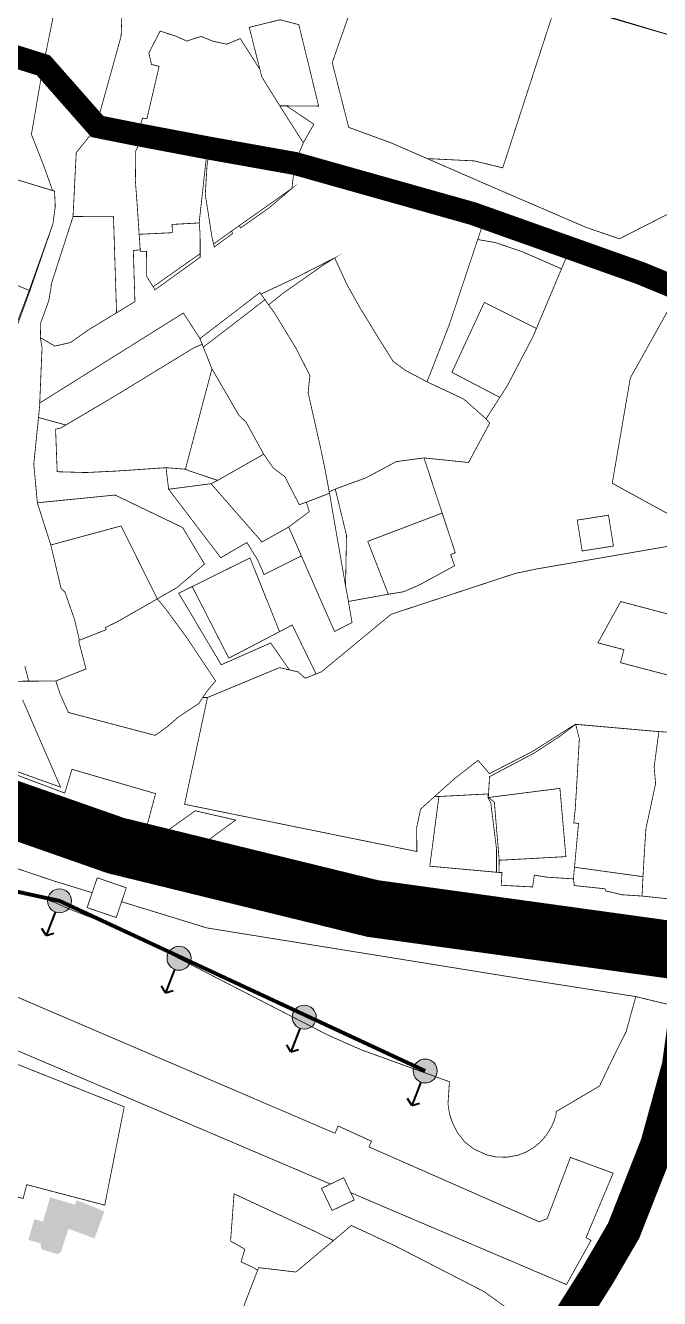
# Model space of a CAD drawing. Header units: millimetres. Extents: x 21689 to 31331, y 37531 to 43751.
# Drawn here: x 28305.7 to 28470.9, y 42539.3 to 42871 of the extents above; entities that cross this region are included whole.
import ezdxf

# ---------------------------------------------------------------- set-up
doc = ezdxf.new("R2010")
doc.units = ezdxf.units.MM
doc.linetypes.add('DASHEDX2', pattern=[1.5, 1, -0.5])
doc.linetypes.add('МЕЖА', pattern=[4, 1, -1, 1, -1])
for name, color, linetype, lineweight in [('0 . 11 - границы ДМ проект', 10, 'МЕЖА', 0), ('0.15 - Видовые раскрытия', 22, 'Continuous', 9), ('CONTUR', 150, 'Continuous', 9)]:
    doc.layers.add(name, color=color, linetype=linetype, lineweight=lineweight)
doc.layers.add('00 Дороги', color=252, linetype='Continuous', lineweight=9, transparency=0.2)
doc.layers.add('24. ценная дореволюц постройка', color=192, linetype='Continuous', lineweight=13, transparency=0.4)
doc.linetypes.add('474_2', pattern='A,1,-0.5,[222,geobl2.shx,S=0.1,R=0,X=0,Y=0],-0.5,3', length=5)

# ---------------------------------------------------------------- blocks, each defined once
blk = doc.blocks.new('участки все')
at = {"layer": 'CONTUR', "const_width": 0.2}
for points in [[(5576.18, 5270.94), (5605.01, 5269.22), (5600.56, 5206.25), (5590.48, 5202.44), (5593.1, 5224.29), (5585.29, 5226.64), (5562.69, 5233.43), (5575.47, 5268.95), (5576.18, 5270.94)], [(5506.82, 5241.58), (5510.17, 5240.89), (5513.51, 5248.45), (5530.6, 5243.25), (5533.56, 5242.49), (5533.29, 5241.5), (5540.24, 5239.88), (5550.38, 5236.83), (5557.38, 5234.77), (5543.34, 5191.56), (5535.88, 5193.37), (5523.64, 5193.97), (5514.43, 5197.99), (5503.19, 5202.11), (5498.9, 5218.98), (5506.82, 5241.58)], [(5586.62, 5179.64), (5587.93, 5185.04), (5588.05, 5185.01), (5593.1, 5224.29), (5586.36, 5226.28), (5557.38, 5234.77), (5543.34, 5191.56), (5535.88, 5193.37), (5523.64, 5193.97), (5541.25, 5186.3), (5565, 5176.07), (5573.75, 5173.06), (5586.62, 5179.64)], [(5480.55, 5215.25), (5485.23, 5207.71), (5486.98, 5207.71), (5495.36, 5207.64), (5490.2, 5228.87), (5485.3, 5230.15), (5477.28, 5228.17), (5480.55, 5215.25)], [(5454.06, 5227.2), (5458.04, 5225.91), (5461, 5224.6), (5464.71, 5225.81), (5467.8, 5224.57), (5471.39, 5223.78), (5474.94, 5225.25), (5480.04, 5217.24), (5480.55, 5215.25), (5485.23, 5207.71), (5491.38, 5198.09), (5489.15, 5192.71), (5466.96, 5196.67), (5449.08, 5198.94), (5448.16, 5200.23), (5449.47, 5204.52), (5450.61, 5204.36), (5453.79, 5218), (5451.8, 5218.5), (5451.12, 5221.51), (5454.06, 5227.2)], [(5486.98, 5207.71), (5494.11, 5202.93), (5491.38, 5198.09), (5487.28, 5204.5), (5485.23, 5207.71), (5486.98, 5207.71)], [(5447.61, 5188.08), (5447.71, 5195.93), (5449.08, 5198.94), (5448.16, 5200.23), (5437.7, 5202.31), (5432.19, 5195.54), (5431.36, 5178.87), (5441.9, 5178.85), (5442.7, 5153.79), (5447.49, 5156.71), (5447.07, 5169.99), (5448.87, 5170.19), (5447.98, 5183.2), (5447.61, 5188.08)], [(5447.61, 5188.08), (5447.71, 5195.93), (5449.08, 5198.94), (5466.37, 5196.75), (5464.22, 5177.2), (5457.17, 5176.81), (5457.26, 5174.66), (5448.59, 5174.24), (5447.98, 5183.2), (5447.61, 5188.08)], [(5489.15, 5192.71), (5466.96, 5196.67), (5466.28, 5192.19), (5465.82, 5184.55), (5466.65, 5179.36), (5467.49, 5173.93), (5467.99, 5171.71), (5472.67, 5175.09), (5474.7, 5176.5), (5488.4, 5186.2), (5489.15, 5192.71)], [(5412.03, 5190.26), (5416.53, 5188.53), (5426.53, 5185.49), (5426.72, 5181.51), (5426.12, 5176.96), (5419.95, 5159.64), (5411.68, 5162.97), (5406.55, 5165.19), (5402.86, 5166.58), (5412.03, 5190.26)], [(5488.4, 5186.2), (5474.7, 5176.5), (5475.04, 5175.92), (5482.38, 5181.08), (5488.4, 5186.2)], [(5431.36, 5178.87), (5430.18, 5175.19), (5425.68, 5161.22), (5425.62, 5160.24), (5425.02, 5156.9), (5422.94, 5151.15), (5422.85, 5147.31), (5426.64, 5145.1), (5430.73, 5146.05), (5435.24, 5149.25), (5438.15, 5151.02), (5442.7, 5153.79), (5441.9, 5178.85), (5431.36, 5178.87)], [(5464.22, 5177.2), (5457.17, 5176.81), (5457.26, 5174.66), (5448.59, 5174.24), (5448.87, 5170.19), (5448.9, 5169.78), (5450.5, 5169.81), (5450.57, 5163.24), (5452.23, 5160.57), (5464.49, 5169.2), (5464.47, 5174.49), (5464.22, 5177.2)], [(5538.19, 5176.98), (5560.58, 5169.82), (5558.65, 5165.24), (5548.31, 5169.75), (5541.45, 5172.07), (5536.82, 5172.88), (5538.19, 5176.98)], [(5472.67, 5175.09), (5467.99, 5171.71), (5468.17, 5170.94), (5472.95, 5174.45), (5472.67, 5175.09)], [(5538.99, 5126.14), (5533.14, 5131.32), (5523.61, 5135.79), (5529.52, 5150.97), (5536.82, 5172.88), (5541.45, 5172.07), (5548.31, 5169.75), (5558.65, 5165.24), (5552.12, 5149.71), (5538.53, 5156.48), (5530.09, 5138.27), (5542.57, 5131.74), (5538.99, 5126.14)], [(5464.49, 5169.2), (5452.23, 5160.57), (5452.72, 5159.77), (5464.5, 5168.26), (5464.49, 5169.2)], [(5482.32, 5155.86), (5486.06, 5158.86), (5496.5, 5166.18), (5499.54, 5168.09), (5489, 5162.72), (5480.33, 5158.66), (5481.38, 5157.18), (5482.32, 5155.86)], [(5398.58, 5168.19), (5402.86, 5166.58), (5406.55, 5165.19), (5411.69, 5162.97), (5419.95, 5159.64), (5415.37, 5147.49), (5414.02, 5148.04), (5407.65, 5150.71), (5404.06, 5152.21), (5405.34, 5155.57), (5403.22, 5156.46), (5403.59, 5157.51), (5395.96, 5160.46), (5398.58, 5168.19)], [(5538.99, 5126.14), (5533.14, 5131.32), (5523.61, 5135.79), (5518.04, 5138.74), (5514.76, 5141.15), (5510.59, 5147.79), (5506.09, 5155.17), (5502.72, 5161.18), (5499.54, 5168.09), (5496.5, 5166.18), (5486.06, 5158.86), (5482.32, 5155.86), (5483.91, 5153.65), (5489.48, 5144.51), (5493.08, 5137.41), (5492.62, 5132.96), (5495.86, 5118.59), (5497.06, 5112.82), (5498.11, 5107.13), (5499.7, 5107.85), (5507.81, 5110.83), (5515.59, 5115), (5522.81, 5115.97), (5534.42, 5114.77), (5539.94, 5125.01), (5538.99, 5126.14)], [(5465.31, 5144.84), (5481.38, 5157.18), (5480.05, 5159.05), (5464.44, 5147.07), (5465.31, 5144.84)], [(5465.31, 5144.84), (5481.38, 5157.18), (5483.91, 5153.65), (5489.48, 5144.51), (5493.08, 5137.41), (5492.62, 5132.96), (5495.86, 5118.59), (5497.06, 5112.82), (5498.19, 5106.76), (5492.16, 5104.42), (5490.32, 5103.77), (5486.55, 5111.09), (5483.59, 5113.27), (5481.05, 5116.93), (5476.45, 5125.29), (5474.58, 5127.08), (5467.56, 5139.17), (5465.31, 5144.84)], [(5552.12, 5149.71), (5538.53, 5156.48), (5530.09, 5138.27), (5542.57, 5131.74), (5544.57, 5134.85), (5551.2, 5147.54), (5552.12, 5149.71)], [(5588.4, 5158.03), (5597.63, 5153.1), (5615.38, 5143.59), (5631.33, 5135.06), (5636.87, 5129.21), (5663.07, 5101.59), (5661.66, 5092.88), (5612.77, 5097.56), (5588.55, 5099.8), (5588.56, 5100.21), (5584.15, 5102.63), (5571.87, 5109.36), (5576.59, 5136.84), (5579.16, 5141.4), (5585.96, 5153.61), (5588.4, 5158.03)], [(5464.07, 5147.68), (5464.44, 5147.07), (5465.01, 5145.59), (5462.84, 5144.66), (5441.88, 5131.86), (5429.47, 5124.54), (5422.36, 5126.5), (5422.64, 5129.3), (5422.69, 5130.28), (5460.09, 5153.72), (5464.07, 5147.68)], [(5426.81, 5123.45), (5427.23, 5112.37), (5427.84, 5112.35), (5434.66, 5112.15), (5442.67, 5112.54), (5455.59, 5113.42), (5460.64, 5113.02), (5467.56, 5139.17), (5465.31, 5144.84), (5465.01, 5145.59), (5462.84, 5144.66), (5441.88, 5131.86), (5428.16, 5123.76), (5426.81, 5123.45)], [(5481.05, 5116.93), (5476.45, 5125.29), (5474.58, 5127.08), (5467.56, 5139.17), (5460.64, 5113.02), (5461.41, 5112.67), (5469.03, 5110.11), (5481.05, 5116.93)], [(5467.32, 5109.24), (5469.03, 5110.11), (5481.05, 5116.93), (5483.59, 5113.27), (5486.55, 5111.09), (5490.32, 5103.77), (5492.16, 5104.42), (5492.93, 5101.96), (5487.56, 5097.95), (5480.6, 5094.06), (5467.32, 5109.24)], [(5522.81, 5115.97), (5515.59, 5115), (5507.81, 5110.83), (5499.7, 5107.85), (5502.62, 5095.78), (5502.38, 5082.62), (5503.13, 5078.56), (5513.52, 5080.44), (5508.16, 5094.22), (5527.56, 5101.59), (5522.81, 5115.97)], [(5460.64, 5113.02), (5455.59, 5113.42), (5456.27, 5107.8), (5467.32, 5109.24), (5469.03, 5110.11), (5461.41, 5112.67), (5460.64, 5113.02)], [(5481.14, 5085.57), (5479.44, 5089.44), (5476.66, 5093.92), (5469.86, 5089.95), (5456.27, 5107.8), (5467.32, 5109.24), (5480.6, 5094.06), (5487.56, 5097.95), (5490.86, 5090.44), (5483.16, 5086.58), (5481.14, 5085.57)], [(5422.06, 5104.27), (5425.57, 5093.27), (5443.88, 5098.24), (5453.32, 5079.23), (5458.41, 5082.15), (5465.61, 5088.3), (5459.95, 5097.8), (5442.31, 5106.29), (5422.06, 5104.27)], [(5498.19, 5106.76), (5492.16, 5104.42), (5492.93, 5101.96), (5487.56, 5097.95), (5498.49, 5073.02), (5499.53, 5070.75), (5504.06, 5073.07), (5503.15, 5078.39), (5503.13, 5078.56), (5502.38, 5082.62), (5500.44, 5093.7), (5498.19, 5106.76)], [(5513.52, 5080.44), (5508.16, 5094.22), (5527.56, 5101.59), (5528.71, 5098.13), (5530.97, 5091.24), (5529.76, 5090.78), (5530.79, 5087.86), (5521.58, 5082.85), (5517.51, 5081.09), (5513.52, 5080.44)], [(5562.75, 5099.75), (5570.89, 5101.04), (5572.18, 5092.99), (5564.04, 5091.71), (5562.75, 5099.75)], [(5453.32, 5079.23), (5442.9, 5073.27), (5439.79, 5071.76), (5440.01, 5071.21), (5433.01, 5068.45), (5431.78, 5073.76), (5429.26, 5081), (5428.25, 5081.94), (5425.57, 5093.27), (5443.88, 5098.24), (5453.32, 5079.23)], [(5471.95, 5063.78), (5462.42, 5082.44), (5477.47, 5089.9), (5485.17, 5070.69), (5471.95, 5063.78)], [(5453.32, 5079.23), (5455.64, 5076.42), (5461.14, 5068.92), (5468.51, 5057.86), (5466.16, 5055.03), (5464.15, 5051.98), (5458.72, 5048.37), (5455.96, 5045.96), (5452.79, 5043.65), (5430.15, 5049.62), (5428, 5054.42), (5426.88, 5057.83), (5434.75, 5060.97), (5432.84, 5068.2), (5433.01, 5068.45), (5440.01, 5071.21), (5439.79, 5071.76), (5442.9, 5073.27), (5453.32, 5079.23)], [(5488.48, 5072.42), (5494.69, 5059.67), (5491.87, 5058.56), (5489.98, 5060.22), (5487.74, 5060.72), (5482.87, 5067.74), (5469.97, 5062.06), (5458.9, 5080.7), (5462.42, 5082.44), (5471.95, 5063.78), (5488.48, 5072.42)], [(5574.07, 5078.53), (5607.48, 5069.74), (5605.86, 5057.86), (5589.81, 5062.07), (5588.92, 5058.7), (5574.02, 5062.61), (5574.91, 5065.99), (5568.14, 5067.77), (5574.07, 5078.53)], [(5561.76, 5006.27), (5561.94, 5008.27), (5562.18, 5010.91), (5563.09, 5020.71), (5561.85, 5020.85), (5562.24, 5024.58), (5562.73, 5032.83), (5563.29, 5042.77), (5562.34, 5046.55), (5558.38, 5043.53), (5551.62, 5039.1), (5545.28, 5035.74), (5539.89, 5032.89), (5539.59, 5027.47), (5544.19, 5028.05), (5553.52, 5029.25), (5554.49, 5029.36), (5558.24, 5029.85), (5559.79, 5012.06), (5542.42, 5011.11), (5542.35, 5007.9), (5543.13, 5007.91), (5542.95, 5004.6), (5546.71, 5004.39), (5551.12, 5004.16), (5551.44, 5006.39), (5551.56, 5007.23), (5552.91, 5007.01), (5554.97, 5006.69), (5561.76, 5006.27)], [(5562.04, 5009.3), (5579.89, 5006.83), (5579.95, 5008.04), (5580.29, 5013.88), (5580.65, 5019.38), (5581.29, 5022.31), (5583.17, 5031.09), (5582.79, 5035.45), (5584.02, 5044.64), (5562.34, 5046.55), (5563.29, 5042.77), (5562.73, 5032.83), (5562.24, 5024.58), (5561.85, 5020.85), (5563.09, 5020.71), (5562.18, 5010.91), (5562.04, 5009.3)], [(5541.16, 5026.24), (5539.59, 5027.47), (5544.19, 5028.05), (5553.52, 5029.25), (5554.49, 5029.36), (5558.24, 5029.85), (5559.79, 5012.06), (5542.42, 5011.11), (5541.35, 5023.84), (5541.16, 5026.24)], [(5526.7, 5027.73), (5539.48, 5028.4), (5539.48, 5027.36), (5540.23, 5026.05), (5541.7, 5014.09), (5541.7, 5008.56), (5541.7, 5007.99), (5524.33, 5009.57), (5526.7, 5027.73)], [(5437.67, 5006.54), (5445.24, 5003.95), (5444.01, 5000.31), (5442.61, 4996.19), (5435.04, 4998.77), (5436.35, 5002.66), (5437.67, 5006.54)], [(5579.62, 5001.79), (5574.48, 5002.12), (5570.12, 5003.12), (5569.98, 5003.68), (5561.97, 5004.52), (5561.76, 5006.27), (5561.94, 5008.27), (5562.04, 5009.3), (5579.89, 5006.83), (5579.62, 5001.79)], [(5333.71, 4946.05), (5418.35, 4922.97), (5419.3, 4926.58), (5439.62, 4921.24), (5444.7, 4946.86), (5392.76, 4967.53), (5395.76, 4975.11), (5361.68, 4984.97), (5356.72, 4969.76), (5343.18, 4973.36), (5333.71, 4946.05)], [(5393.98, 4984.21), (5399.51, 4981.79), (5399.91, 4982.71), (5499.63, 4939.96), (5500.45, 4941.86), (5509.13, 4937.89), (5508.47, 4936.42), (5552.83, 4916.9), (5554.91, 4917.72), (5560.97, 4933.68), (5572.1, 4929.57), (5565.03, 4912.75), (5566.34, 4912.05), (5559.94, 4900.53), (5503.74, 4924.48), (5501.89, 4928.36), (5498.45, 4926.73), (5394.19, 4971.16), (5395.76, 4975.11), (5390.26, 4976.71), (5392.96, 4983.84), (5393.98, 4984.21)], [(5496.11, 4925.62), (5501.89, 4928.36), (5504.64, 4922.6), (5498.87, 4919.84), (5496.11, 4925.62)], [(5473.32, 4924.18), (5494.78, 4914.21), (5499.22, 4912.01), (5489.45, 4903.8), (5479.72, 4904.95), (5479.44, 4904.22), (5478.45, 4904.93), (5475.15, 4906.45), (5476.13, 4909.77), (5472.41, 4911.87), (5473.32, 4924.18)], [(5479.72, 4904.95), (5489.45, 4903.8), (5503.89, 4915.94), (5515.1, 4910.72), (5538.47, 4898.7), (5544.28, 4894.53), (5534.62, 4868.37), (5490.63, 4854.11), (5462.42, 4861.14), (5463.76, 4864.38), (5468.47, 4875.77), (5479.72, 4904.95)]]:
    blk.add_lwpolyline(points, close=True, dxfattribs=at)
for points in [[(5415.6, 5147.16), (5420.12, 5159.51), (5426.12, 5176.96), (5426.73, 5181.51), (5426.54, 5185.49), (5426.03, 5185.65), (5423.67, 5192.25), (5420.51, 5200.28), (5423.49, 5217.59), (5426.61, 5233.07)], [(5444.39, 5239.38), (5443.89, 5225.87), (5437.17, 5201.68), (5433.55, 5197.2), (5432.19, 5195.54), (5431.36, 5178.87), (5430.18, 5175.19), (5425.68, 5161.22), (5425.62, 5160.24), (5425.02, 5156.9), (5422.94, 5151.15), (5422.85, 5147.31), (5423.28, 5144.64), (5422.64, 5129.3), (5421.13, 5114.35), (5422.06, 5104.27), (5425.57, 5093.27), (5428.24, 5081.93), (5429.26, 5081), (5431.78, 5073.76), (5433.01, 5068.45), (5432.84, 5068.2), (5434.75, 5060.97), (5426.88, 5057.83), (5419.82, 5057.78), (5418.8, 5061.7)], [(5416.53, 5188.53), (5426.03, 5185.65), (5423.67, 5192.25), (5420.51, 5200.28), (5423.49, 5217.59), (5423.63, 5218.28), (5398.41, 5226.17)], [(5284.97, 5073.87), (5422.55, 5025.75), (5440.45, 5021.25), (5438.3, 5012.45), (5454.81, 5007.71), (5473.73, 5021.59), (5463.22, 5024), (5448.96, 5013.86), (5452.87, 5028.48), (5431.08, 5034.81), (5429.2, 5028.62), (5378.72, 5047.63)], [(5411.03, 5036.27), (5428.09, 5030.18), (5418.22, 5052.93)], [(5416.32, 5057.76), (5426.88, 5057.83), (5428, 5054.42), (5430.15, 5049.62), (5452.79, 5043.65), (5455.96, 5045.96), (5458.72, 5048.37), (5464.15, 5051.98), (5465.16, 5053.52), (5466.4, 5053.53), (5460.42, 5025.7), (5520.96, 5013.39), (5520.91, 5019.67), (5521.93, 5024.43), (5525.55, 5027.7), (5526.7, 5027.73), (5524.33, 5009.57), (5541.7, 5007.99), (5543.13, 5007.91), (5542.95, 5004.6), (5551.12, 5004.16), (5551.56, 5007.23), (5554.97, 5006.69), (5561.76, 5006.27), (5561.97, 5004.52), (5569.98, 5003.68), (5570.12, 5003.12), (5574.48, 5002.12), (5579.62, 5001.79), (5603.84, 4999.21)], [(5599.98, 4970.3), (5577.95, 4975.59), (5549.45, 4980.05), (5502.31, 4987.66), (5489.48, 4989.73), (5466.28, 4993.47), (5444.01, 5000.31), (5445.24, 5003.95), (5437.67, 5006.54), (5436.35, 5002.66), (5426.34, 5005.73), (5416.49, 5009.06)], [(5588.92, 5058.7), (5574.02, 5062.61), (5574.91, 5065.99), (5568.14, 5067.77), (5574.07, 5078.53), (5607.48, 5069.74)], [(5587.95, 5093.19), (5552.26, 5087.04), (5546.67, 5085.88), (5514.25, 5075.22), (5496.08, 5060.21), (5491.87, 5058.56), (5489.98, 5060.22), (5485.17, 5061.31), (5466.4, 5053.53), (5466.4, 5053.53), (5460.42, 5025.7), (5520.96, 5013.39), (5520.91, 5019.67), (5521.93, 5024.43), (5527.25, 5029.24), (5530.94, 5032.51), (5536.91, 5037.16), (5539.87, 5033.68), (5551.12, 5039.49), (5562.24, 5046.54), (5583.95, 5044.64), (5601.9, 5043.57)], [(5418.8, 5061.7), (5419.82, 5057.78), (5416.32, 5057.76)], [(5418.22, 5052.93), (5428.09, 5030.18), (5411.03, 5036.27)], [(5416.49, 5009.06), (5426.34, 5005.73), (5436.35, 5002.66), (5435.04, 4998.77), (5442.61, 4996.19), (5444.01, 5000.31), (5466.28, 4993.47), (5489.48, 4989.73), (5502.31, 4987.66), (5549.45, 4980.05), (5577.95, 4975.59), (5577.86, 4975.07), (5575.49, 4966.43), (5572.42, 4960.3), (5570.59, 4956.52), (5568.56, 4952.28), (5557.29, 4945.63), (5557.2, 4944.72), (5556.73, 4943.24), (5556.04, 4941.64), (5554.53, 4939.25), (5553.07, 4937.61), (5551.35, 4936.2), (5549.41, 4935.07), (5547.32, 4934.26), (5544.37, 4933.72), (5541.45, 4933.81), (5539.2, 4934.32), (5535.86, 4935.82), (5533.41, 4937.75), (5531.53, 4940.14), (5530.26, 4942.61), (5529.45, 4945.02), (5529.07, 4947.65), (5529.45, 4953.4), (5506.52, 4961.69), (5497.73, 4965.58), (5444.75, 4992.82), (5430.05, 4998.54), (5426.71, 5000.07), (5418.03, 5003.11)]]:
    blk.add_lwpolyline(points, dxfattribs=at)
blk = doc.blocks.new('трасса вид раскр')
at = {"layer": '0.15 - Видовые раскрытия', "transparency": 33554687}
h = blk.add_hatch(color=256, dxfattribs=at)
h.dxf.hatch_style = 1
h.paths.add_polyline_path([(-2.77, -1.43, 1), (2.77, 1.43, 1)])
at = {"layer": '0.15 - Видовые раскрытия', "lineweight": 40}
for p, q in [((1.42, -2.78), (4.42, -8.62)), ((4.42, -8.62), (2.35, -8.22)), ((4.42, -8.62), (5.3, -6.7))]:
    blk.add_line(p, q, dxfattribs=at)
at = {"layer": '0.15 - Видовые раскрытия'}
blk.add_circle((0, 0), 3.12, dxfattribs=at)
blk = doc.blocks.new('стрелка вид улицы')
at = {"layer": '0.15 - Видовые раскрытия', "linetype": '474_2'}
h = blk.add_hatch(color=256, dxfattribs=at)
h.dxf.hatch_style = 1
h.paths.add_polyline_path([(-23.36, -2.99), (-23.36, 2.99), (-26.54, 0)])
at = {"layer": '0.15 - Видовые раскрытия', "const_width": 0.2}
blk.add_lwpolyline([(-23.36, -2.99), (-23.36, 2.99), (-26.54, 0), (-23.36, -2.99)], dxfattribs=at)
at = {"layer": '0.15 - Видовые раскрытия', "linetype": '474_2', "const_width": 1}
blk.add_lwpolyline([(-23.36, 0), (0, 0)], dxfattribs=at)

msp = doc.modelspace()

# ---------------------------------------------------------------- hatches: boundary and pattern name
at = {"layer": '24. ценная дореволюц постройка'}
h = msp.add_hatch(color=192, dxfattribs=at)
h.dxf.hatch_style = 1
h.paths.add_polyline_path([(28323.71, 42554.93), (28326.31, 42561.98), (28319.07, 42564.86), (28318.61, 42563.71), (28312.13, 42565.62), (28310.26, 42559.29), (28308.05, 42559.94), (28306.46, 42554.56), (28309.81, 42553.57), (28309.62, 42552.91), (28310.05, 42552.03), (28314.08, 42550.84), (28314.92, 42551.35), (28316.93, 42557.43)])

# ---------------------------------------------------------------- linework, layer by layer
at = {"layer": '0 . 11 - границы ДМ проект', "color": 7, "linetype": 'DASHEDX2', "lineweight": 100, "ltscale": 9, "transparency": 33554687, "const_width": 6, "flags": 128}
msp.add_lwpolyline([(22946.73, 37638.63), (22902.58, 38352.1), (23040.31, 38403.75), (23117.29, 38401.21), (23331.14, 38342.16), (23767.92, 38429.68), (23839.74, 38479.18), (23935.86, 38610.42), (23988.4, 38646.95), (24015.49, 38690.25), (24098.85, 38777.82), (24145.03, 38828.88), (24135.93, 38857.75), (24309.79, 39159.02), (24384.58, 39142.81), (24479.69, 39275.04), (24546.54, 39209.37), (24750.01, 39350.13), (25003.88, 39639.8), (25413.16, 40107.12), (25363.28, 40286.2), (24989.23, 40491.14), (25395.28, 40838.84), (25660.56, 41058.12), (25845.24, 41208.92), (25792.92, 41266.23), (25888.27, 41383.12), (26058.63, 41521.65), (26092.2, 41658.69), (26130.83, 41752.53), (26159.07, 41742.27), (26300.9, 42104.41), (26325.34, 42112.11), (26524.48, 42049.12), (26659.52, 41994.11), (26661.3, 41997.38), (26646.24, 42050.67), (26706.46, 42026.98), (26859.65, 41970.83), (27006.59, 41919.76), (27172.98, 41911.41), (27384.06, 41951.12), (27369.53, 42033.59), (27673.24, 42086.3), (27976.36, 41979.69), (28033.35, 41963.23), (28102.86, 41962.56), (28159.54, 41928.27), (28328.6, 41835.14), (28499.53, 41807.33), (28720.17, 41761.45), (29052.46, 41622.84), (29045.52, 41606.09), (29058.02, 41600.92), (29065.19, 41619.05), (29089.18, 41611.33), (29476.61, 41567.37), (29694.11, 41552.14), (29707.83, 41609), (29818.28, 41584.5), (29941.9, 41545.71), (30079.67, 41531.57), (30099.06, 41598.9), (30133.54, 41631.15), (30187.93, 41657.25), (30321.66, 41749.67), (30401.38, 41749.67), (30509.19, 41676.74), (30617.63, 41749.67), (30608.36, 41787.7), (30599.77, 41907.5), (30613.25, 41930.65), (30611.36, 41954.39), (30596.2, 41953.51), (30593.67, 42010.25), (30597.05, 42063.37), (30605.38, 42235.81), (30665.45, 42236.17), (30657.33, 42284.13), (30610.32, 42363.4), (30625.51, 42373.52), (30633.15, 42373.02), (30649.52, 42377.68), (30654.81, 42423.45), (30716.03, 42430.23), (30760.54, 42567.65), (30765.8, 42586.36), (30791.95, 42710.49), (30846.37, 42699.4), (30866.74, 42759.78), (30939.13, 42753.23), (31030.96, 42735.49), (31057.16, 42750.28), (31131.35, 42919.39), (31178.71, 43049.99), (31223.9, 43155.77), (31261.16, 43239.22), (31200.23, 43266.25), (31159.04, 43264.62), (31092.9, 43324.59), (31030.84, 43397.77), (30974.06, 43434.01), (30837.68, 43448.49), (30812.71, 43443.57), (30797.57, 43373.26), (30670.04, 43084.43), (30627.79, 42979.09), (30572.79, 42815.93), (30581.39, 42739.2), (30580.07, 42670.05), (30572.53, 42633.02), (30553.34, 42565.66), (30547.4, 42556.65), (30525.72, 42505.25), (30514.51, 42510.11), (30479.51, 42425.86), (30461.95, 42345.38), (30464.75, 42236.14), (30403.52, 42231.72), (30362, 42222.3), (30262.37, 42221.19), (30097.98, 42200.41), (30088.95, 42269.89), (30058.49, 42273.9), (30000.91, 42267.83), (30008.93, 42181.88), (29926.02, 42170.86), (29838.04, 42159.36), (29837.12, 42151.42), (29801.62, 42150.52), (29804.08, 42118.48), (29746.29, 42112.77), (29727.01, 42117.61), (29726.77, 42121.26), (29669.99, 42116.48), (29667.12, 42186.75), (29663.62, 42276.82), (29664.83, 42334.2), (29729.67, 42336.19), (29743.29, 42425.8), (29681.45, 42426.64), (29599.85, 42422.04), (29585.29, 42460.05), (29593.55, 42547.9), (29586.23, 42640.93), (29612.42, 42670.26), (29566.57, 42703.24), (29536.55, 42712.38), (29485.13, 42721.11), (29445.22, 42718.94), (29271.87, 42704.28), (29252.91, 42692.41), (29197.95, 42673.04), (29178.85, 42668.77), (29146.59, 42665.68), (29091.04, 42663.1), (29090.12, 42694.39), (29093.43, 42735.41), (29109.46, 42731.74), (29114.94, 42754.25), (29105.61, 42762.57), (29115.3, 42813.46), (29163.59, 42900), (29195.32, 42957.41), (29200.53, 43020.6), (29169.03, 43102.91), (29094.39, 43130.16), (29034.07, 43130.54), (28931.05, 43118.37), (28819.4, 43060.11), (28798.63, 43021.64), (28799.74, 42985.88), (28707.96, 42909.03), (28686.59, 42891.68), (28665.24, 42871.73), (28655.12, 42859.97), (28647.85, 42848.5), (28636.35, 42823.08), (28630.36, 42817.18), (28632.11, 42786.97), (28651.56, 42783.79), (28691.78, 42770.28), (28688.63, 42759.99), (28685.9, 42758.4), (28674.4, 42734.05), (28670.96, 42721.95), (28465.92, 42806.49), (28422.23, 42822.02), (28375.9, 42835.07), (28353.71, 42839.03), (28334.9, 42842.59), (28324.45, 42844.67), (28310.37, 42860.64), (28285.15, 42868.53), (28273.81, 42871.97), (28249.69, 42869.4), (28186.52, 42849.62), (28159.73, 42849.83), (28118.75, 42863.99), (28094.8, 42888.25), (28084.71, 42900.92), (28068.74, 42924.62), (28025.62, 42901.74), (28004.08, 42892.7), (27951.92, 42913.21), (27851.65, 42849.79), (27793.9, 42819.52), (27766.59, 42881.7), (27711.88, 42969.56), (27682.2, 43019.56), (27636.09, 43064.5), (27679.04, 43117.9), (27700.16, 43145.1), (27730.28, 43232.44), (27705.35, 43256.96), (27691.79, 43306.56), (27688.55, 43316.07), (27675.1, 43337.74), (27671.02, 43346.91), (27667.81, 43356.54), (27665.87, 43367.34), (27665.76, 43376.05), (27664.78, 43381.05), (27419.59, 43272.56), (27422.82, 43266.23), (27362.67, 43207.3), (27358.27, 43197.8), (27315.11, 43177.13), (27276.85, 43176.61), (27257.44, 43175.75), (27253.84, 43180.5), (27248.88, 43187.03), (27238.09, 43198.06), (27218.29, 43206.98), (27213.36, 43207.6), (27202.43, 43208.96), (27239.74, 43225.54), (27236.35, 43231.88), (27229.04, 43245.51), (27224.79, 43253.43), (27207.06, 43286.52), (27191.9, 43314.8), (27189.96, 43318.43), (27109.82, 43276.33), (27075.56, 43340.35), (27088.29, 43348.01), (27054.82, 43405.39), (27040.02, 43396.59), (27025.14, 43422.1), (27004.05, 43461.84), (26932.79, 43645.55), (26914.14, 43691.8), (26899.52, 43700.46), (26872.13, 43716.99), (26742.39, 43504.78), (26736.34, 43496.67), (26723.68, 43483.84), (26681.05, 43469.92), (26667.11, 43474.54), (26618.22, 43488.58), (26621.71, 43502.66), (26587.49, 43510.32), (26573.52, 43508.91), (26527.9, 43493.77), (26492.74, 43503.26), (26478.24, 43499.38), (26452.07, 43505.41), (26442.19, 43502.58), (26426.7, 43506.38), (26416.4, 43498.79), (26374.87, 43508.45), (26369.59, 43485.73), (26357.38, 43433.16), (26343.06, 43372.1), (26343.68, 43335.85), (26278.09, 43335.37), (26275.1, 43319.34), (26179.58, 43336.15), (26136.07, 43350.43), (26129.55, 43332.91), (26114.21, 43338.65), (26048.36, 43335.77), (26042.27, 43335.96), (26041.86, 43305.06), (26039.99, 43285.4), (25993.77, 43297.06), (25935.55, 43314.57), (25864.49, 43314.71), (25836.1, 43306.44), (25791.06, 43309.44), (25778.1, 43340.97), (25720.4, 43383.9), (25692.71, 43506.7), (25567.19, 43536.12), (25552.49, 43470.45), (25520.72, 43350.23), (25464.42, 43088.88), (25450.38, 42940.35), (25403.2, 42900.12), (25517.17, 42564.61), (25324.39, 42333.51), (25231.57, 42248.42), (25084.91, 42241.32), (25004.68, 42115.84), (25034.08, 42028.82), (25232.98, 41677.08), (25331.24, 41588.66), (25222.08, 41431.42), (24497, 41147.16), (24469.6, 41188.24), (24382.78, 41181.73), (24281.81, 41064.62), (24269, 41033.06), (24267.52, 40970.79), (24345.86, 40986.54), (24396.82, 40849.9), (24260.73, 40587.7), (24122.54, 40455.83), (24175.55, 40365.15), (24087.33, 40202.95), (23882.35, 40127.13), (23799.32, 39897.89), (23757.23, 39543.04), (23644.49, 39442.48), (23258.99, 39279.22), (23188.93, 39177.24), (23155.23, 38943.77), (22794.42, 38626.82), (22640.55, 38070.59), (22681.18, 37890.91), (22868.64, 37599.25), (22946.73, 37638.63)], close=True, dxfattribs=at)
at = {"layer": '0.15 - Видовые раскрытия', "linetype": '474_2', "const_width": 1}
msp.add_lwpolyline([(28409.89, 42598.56), (28314.6, 42642.88), (28268.8, 42652.84), (28207.38, 42687.27), (28167.1, 42698.41), (28072.39, 42684.73), (28009.6, 42680.73), (27954.61, 42684.66), (27884.64, 42686.33), (27840.23, 42679.77), (27772.96, 42657.17), (27701.93, 42626.74), (27583.03, 42603.3), (27538.85, 42592.35)], dxfattribs=at)
at = {"layer": '00 Дороги', "lineweight": 9}
for points, const_width in [([(27524.87, 42608.29), (27542.21, 42611.31), (27650.84, 42623.34), (27727.85, 42644.57), (27787.07, 42674.06), (27839.35, 42688.52), (27892.35, 42693.96), (28007.09, 42691.57), (28077.63, 42694.54), (28126.29, 42701.78), (28165.13, 42707.72), (28193.4, 42704.89), (28329.31, 42657.28), (28396.18, 42640.9), (28485.29, 42628.57), (28544.08, 42624.51), (28665.82, 42601.64), (28711.15, 42595.98), (28781.49, 42601.06), (28817.9, 42611.63), (28892.9, 42629.3), (28958.29, 42651.81), (29022.95, 42667.67), (29090.75, 42673.09)], 15), ([(28477.34, 42623.24), (28477.8, 42612.47), (28476.05, 42599.86), (28470.43, 42579.38), (28461.59, 42556.93), (28454.79, 42545.26), (28443.89, 42528.04), (28436.08, 42517.14), (28428.72, 42509.64), (28419.58, 42506.1), (28405.44, 42501.98), (28391.44, 42496.09), (28386.44, 42490.5), (28366.94, 42495.19), (28282.67, 42522.43), (28234.89, 42538.21), (28207.63, 42545.87), (28195.41, 42546.46), (28128.15, 42546.16), (28081.9, 42544.25), (28065.69, 42546.46), (28039.47, 42552.2)], 9)]:
    msp.add_lwpolyline(points, dxfattribs=dict(at, const_width=const_width))

# ---------------------------------------------------------------- block references
at = {"layer": '0.15 - Видовые раскрытия'}
for name, p, rotation in [('трасса вид раскр', (28314.6, 42642.88), 311.5699900089024), ('трасса вид раскр', (28345.73, 42627.93), 311.5699900089024), ('трасса вид раскр', (28378.37, 42612.57), 311.5699900089024), ('стрелка вид улицы', (28479.38, 42611), 74.74913889459307), ('трасса вид раскр', (28409.89, 42598.56), 311.5699900089024)]:
    msp.add_blockref(name, p, dxfattribs=dict(at, rotation=rotation))
at = {"layer": 'CONTUR'}
msp.add_blockref('участки все', (22886.75, 37642.36), dxfattribs=at)

doc.saveas('drawing.dxf')
